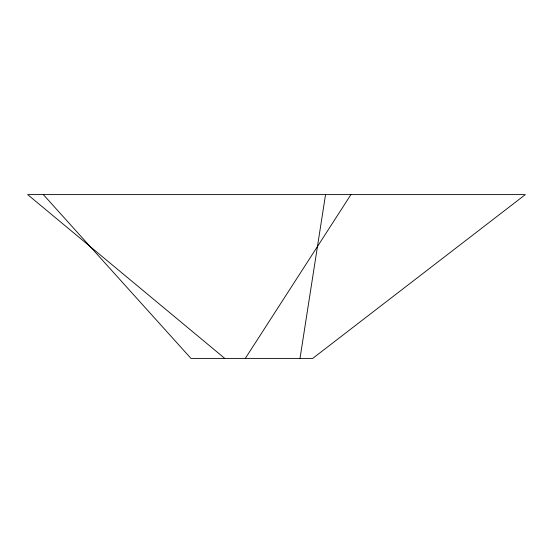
<?xml version="1.0" encoding="UTF-8"?>
<svg xmlns="http://www.w3.org/2000/svg" width="553" height="553" viewBox="0 0 553 553"><rect width="100%" height="100%" fill="white"/><g stroke="black" fill="none" stroke-linecap="round" stroke-linejoin="round"><path stroke-width="0.83" d="M300.009 358.399L325.551 194.601M245.311 358.399L350.934 194.601M224.767 358.399L27.65 194.601L525.35 194.601L312.708 358.399L190.958 358.399L43.334 194.601"/></g></svg>
